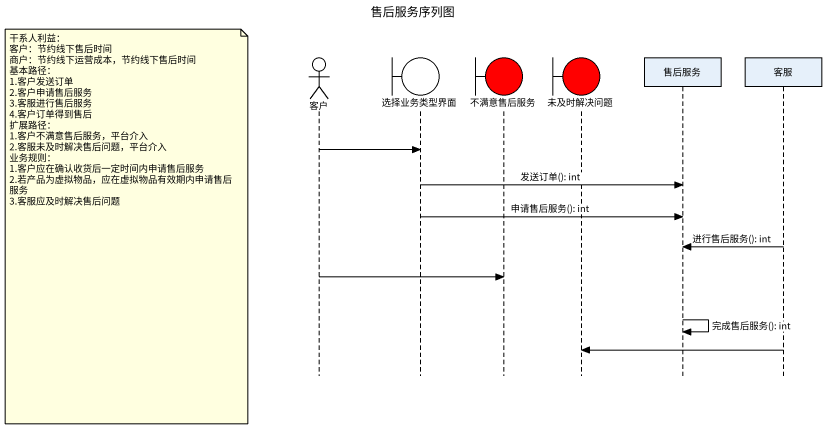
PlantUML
@startuml
title 售后服务序列图
hide footbox
actor 客户
boundary 选择业务类型界面
boundary 不满意售后服务 #FF0000
boundary 未及时解决问题 #FF0000
participant 售后服务
participant 客服

客户 -> 选择业务类型界面
选择业务类型界面 -> 售后服务 : 发送订单(): int
选择业务类型界面 -> 售后服务 : 申请售后服务(): int
note left of 客户
  干系人利益：
  客户：节约线下售后时间
  商户：节约线下运营成本，节约线下售后时间
  基本路径：
  1.客户发送订单
  2.客户申请售后服务
  3.客服进行售后服务
  4.客户订单得到售后
  扩展路径：
  1.客户不满意售后服务，平台介入
  2.客服未及时解决售后问题，平台介入
  业务规则：
  1.客户应在确认收货后一定时间内申请售后服务
  2.若产品为虚拟物品，应在虚拟物品有效期内申请售后服务
  3.客服应及时解决售后问题
end note
客服 -> 售后服务 : 进行售后服务(): int
客户 -> 不满意售后服务
售后服务 -> 售后服务 : 完成售后服务(): int
客服 -> 未及时解决问题
@enduml
